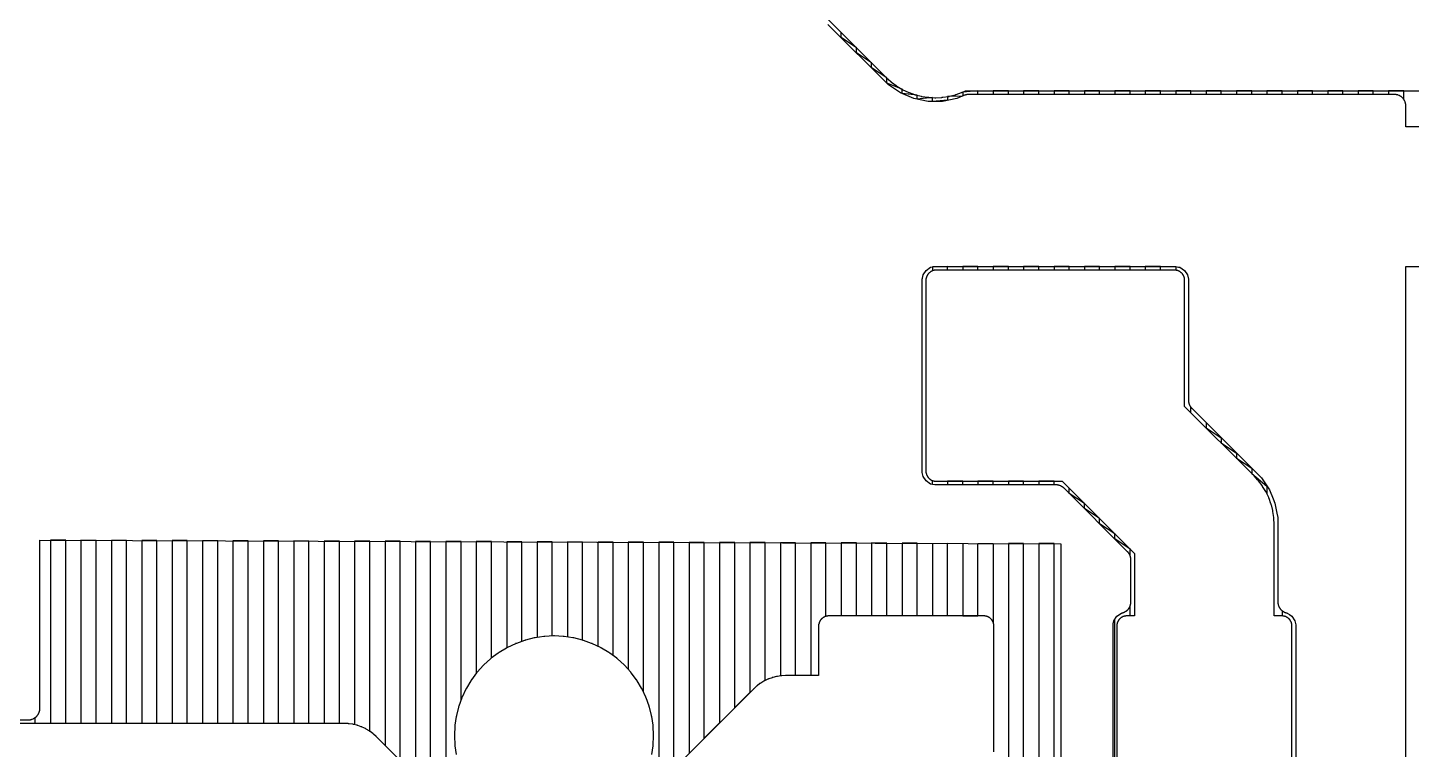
# Model space of a CAD drawing. Header units: metres. Extents: x 141.4 to 191.3, y -114.8 to -61.9.
# Drawn here: x 150.51 to 162.11, y -88.22 to -82.17 of the extents above; entities that cross this region are included whole.
import ezdxf

# ---------------------------------------------------------------- set-up
doc = ezdxf.new("R2010")
doc.units = ezdxf.units.M

msp = doc.modelspace()

# ---------------------------------------------------------------- linework, layer by layer
for points in [[(157.202, -82.084), (157.705, -82.587), (157.707, -82.588), (157.708, -82.59), (157.745, -82.623), (157.746, -82.624), (157.748, -82.625), (157.749, -82.627), (157.751, -82.628), (157.79, -82.657), (157.792, -82.658), (157.794, -82.66), (157.796, -82.661), (157.797, -82.662), (157.839, -82.687), (157.841, -82.688), (157.843, -82.689), (157.845, -82.69), (157.847, -82.691), (157.891, -82.712), (157.893, -82.713), (157.895, -82.714), (157.897, -82.714), (157.899, -82.715), (157.945, -82.732), (157.945, -82.732), (157.947, -82.732), (157.949, -82.733), (157.951, -82.734), (157.953, -82.734), (158.001, -82.746), (158.003, -82.747), (158.005, -82.747), (158.007, -82.747), (158.009, -82.748), (158.057, -82.755), (158.06, -82.755), (158.062, -82.755), (158.064, -82.756), (158.066, -82.756), (158.115, -82.758), (158.117, -82.758), (158.119, -82.758), (158.121, -82.758), (158.123, -82.758), (158.172, -82.756), (158.174, -82.756), (158.176, -82.755), (158.178, -82.755), (158.181, -82.755), (158.229, -82.748), (158.231, -82.747), (158.233, -82.747), (158.235, -82.747), (158.237, -82.746), (158.285, -82.734), (158.287, -82.734), (158.289, -82.733), (158.291, -82.732), (158.293, -82.732), (158.339, -82.715), (158.341, -82.714), (158.343, -82.714), (158.345, -82.713), (158.347, -82.712), (158.372, -82.7), (167.573, -82.7)], [(162.821, -83.004), (162.065, -83.004), (162.065, -82.827), (162.065, -82.825), (162.065, -82.823), (162.065, -82.821), (162.065, -82.819), (162.064, -82.817), (162.064, -82.815), (162.064, -82.812), (162.063, -82.81), (162.063, -82.808), (162.062, -82.806), (162.062, -82.804), (162.061, -82.802), (162.061, -82.8), (162.06, -82.798), (162.059, -82.796), (162.059, -82.794), (162.055, -82.786), (162.054, -82.784), (162.053, -82.783), (162.053, -82.781), (162.052, -82.779), (162.051, -82.777), (162.05, -82.775), (162.048, -82.773), (162.047, -82.772), (162.046, -82.77), (162.045, -82.768), (162.044, -82.767), (162.042, -82.765), (162.041, -82.763), (162.04, -82.762), (162.038, -82.76), (162.037, -82.759), (162.035, -82.757), (162.034, -82.756), (162.032, -82.755), (162.031, -82.753), (162.029, -82.752), (162.027, -82.751), (162.026, -82.749), (162.024, -82.748), (162.022, -82.747), (162.02, -82.746), (162.019, -82.745), (162.017, -82.744), (162.015, -82.743), (162.013, -82.742), (162.011, -82.741), (162.009, -82.74), (162.001, -82.737), (161.999, -82.736), (161.997, -82.735), (161.995, -82.735), (161.993, -82.734), (161.991, -82.734), (161.989, -82.733), (161.987, -82.733), (161.985, -82.732), (161.983, -82.732), (161.981, -82.731), (161.979, -82.731), (161.977, -82.731), (161.975, -82.731), (161.973, -82.731), (161.971, -82.731), (161.968, -82.731), (158.401, -82.731), (158.399, -82.731), (158.396, -82.731), (158.394, -82.731), (158.392, -82.731), (158.39, -82.731), (158.388, -82.731), (158.386, -82.732), (158.384, -82.732), (158.38, -82.733), (158.378, -82.733), (158.376, -82.734), (158.374, -82.734), (158.372, -82.735), (158.37, -82.736), (158.368, -82.736), (158.366, -82.737), (158.364, -82.738), (158.299, -82.765), (158.18, -82.789), (158.058, -82.789), (157.939, -82.765), (157.827, -82.718), (157.727, -82.651), (157.219, -82.144)], [(162.047, -82.771), (162.047, -82.7), (161.92, -82.7), (161.92, -82.731), (161.792, -82.731), (161.792, -82.7), (161.665, -82.7), (161.665, -82.731), (161.537, -82.731), (161.537, -82.7), (161.41, -82.7), (161.41, -82.731), (161.282, -82.731), (161.282, -82.7), (161.155, -82.7), (161.155, -82.731), (161.027, -82.731), (161.027, -82.7), (160.9, -82.7), (160.9, -82.731), (160.772, -82.731), (160.772, -82.7), (160.645, -82.7), (160.645, -82.731), (160.517, -82.731), (160.517, -82.7), (160.39, -82.7), (160.39, -82.731), (160.262, -82.731), (160.262, -82.7), (160.135, -82.7), (160.135, -82.731), (160.007, -82.731), (160.007, -82.7), (159.88, -82.7), (159.88, -82.731), (159.752, -82.731), (159.752, -82.7), (159.625, -82.7), (159.625, -82.731), (159.497, -82.731), (159.497, -82.7), (159.37, -82.7), (159.37, -82.731), (159.242, -82.731), (159.242, -82.7), (159.115, -82.7), (159.115, -82.731), (158.987, -82.731), (158.987, -82.7), (158.86, -82.7), (158.86, -82.731), (158.732, -82.731), (158.732, -82.7), (158.605, -82.7), (158.605, -82.731), (158.477, -82.731), (158.477, -82.7), (158.35, -82.711), (158.35, -82.744), (158.222, -82.749), (158.222, -82.78), (158.095, -82.789), (158.095, -82.757), (157.967, -82.77), (157.967, -82.738), (157.84, -82.723), (157.84, -82.687), (157.712, -82.636), (157.712, -82.593), (157.585, -82.509), (157.585, -82.466), (157.457, -82.381), (157.457, -82.339), (157.33, -82.254), (157.33, -82.211)], [(159.61, -88.801), (159.61, -87.179), (159.611, -87.172), (159.617, -87.145), (159.642, -87.107), (159.68, -87.081), (159.682, -87.081), (159.684, -87.08), (159.686, -87.08), (159.688, -87.079), (159.69, -87.079), (159.692, -87.078), (159.694, -87.077), (159.696, -87.077), (159.698, -87.076), (159.7, -87.075), (159.702, -87.074), (159.704, -87.073), (159.706, -87.072), (159.712, -87.069), (159.714, -87.068), (159.715, -87.067), (159.717, -87.066), (159.719, -87.065), (159.721, -87.064), (159.722, -87.063), (159.724, -87.061), (159.726, -87.06), (159.727, -87.059), (159.729, -87.057), (159.73, -87.056), (159.732, -87.054), (159.733, -87.053), (159.735, -87.051), (159.736, -87.05), (159.737, -87.048), (159.739, -87.047), (159.74, -87.045), (159.741, -87.043), (159.742, -87.042), (159.743, -87.04), (159.745, -87.038), (159.746, -87.036), (159.747, -87.034), (159.748, -87.033), (159.748, -87.031), (159.749, -87.029), (159.75, -87.027), (159.754, -87.019), (159.754, -87.017), (159.755, -87.015), (159.756, -87.013), (159.756, -87.011), (159.757, -87.009), (159.757, -87.007), (159.758, -87.005), (159.758, -87.003), (159.759, -87.001), (159.759, -86.999), (159.759, -86.997), (159.76, -86.995), (159.76, -86.992), (159.76, -86.99), (159.76, -86.988), (159.76, -86.986), (159.76, -86.635), (159.76, -86.633), (159.76, -86.631), (159.76, -86.629), (159.76, -86.627), (159.759, -86.625), (159.759, -86.622), (159.759, -86.62), (159.758, -86.618), (159.758, -86.616), (159.757, -86.614), (159.757, -86.612), (159.756, -86.61), (159.756, -86.608), (159.755, -86.606), (159.754, -86.604), (159.754, -86.602), (159.75, -86.594), (159.749, -86.592), (159.748, -86.59), (159.748, -86.589), (159.747, -86.587), (159.746, -86.585), (159.745, -86.583), (159.743, -86.581), (159.742, -86.58), (159.741, -86.578), (159.74, -86.576), (159.739, -86.574), (159.737, -86.573), (159.736, -86.571), (159.735, -86.57), (159.733, -86.568), (159.732, -86.567), (159.199, -86.034), (159.197, -86.032), (159.196, -86.031), (159.194, -86.03), (159.193, -86.028), (159.191, -86.027), (159.189, -86.026), (159.188, -86.024), (159.186, -86.023), (159.184, -86.022), (159.182, -86.021), (159.181, -86.02), (159.179, -86.019), (159.177, -86.018), (159.175, -86.017), (159.173, -86.016), (159.171, -86.015), (159.163, -86.012), (159.161, -86.011), (159.159, -86.01), (159.157, -86.01), (159.155, -86.009), (159.153, -86.009), (159.151, -86.008), (159.149, -86.008), (159.147, -86.007), (159.145, -86.007), (159.143, -86.006), (159.141, -86.006), (159.139, -86.006), (159.137, -86.006), (159.135, -86.006), (159.133, -86.006), (159.131, -86.006), (158.114, -86.006), (158.08, -85.999), (158.042, -85.973), (158.017, -85.935), (158.01, -85.901), (158.01, -84.279), (158.011, -84.272), (158.017, -84.245), (158.042, -84.207), (158.08, -84.181), (158.099, -84.177), (158.114, -84.174), (160.137, -84.174), (160.158, -84.179), (160.171, -84.181), (160.209, -84.207), (160.234, -84.245), (160.241, -84.279), (160.241, -85.295), (160.241, -85.297), (160.241, -85.299), (160.241, -85.301), (160.241, -85.303), (160.242, -85.305), (160.242, -85.308), (160.242, -85.31), (160.243, -85.312), (160.243, -85.314), (160.244, -85.316), (160.244, -85.318), (160.245, -85.32), (160.245, -85.322), (160.246, -85.324), (160.247, -85.326), (160.247, -85.328), (160.251, -85.336), (160.252, -85.338), (160.253, -85.34), (160.253, -85.341), (160.254, -85.343), (160.255, -85.345), (160.256, -85.347), (160.258, -85.349), (160.259, -85.35), (160.26, -85.352), (160.261, -85.354), (160.262, -85.356), (160.264, -85.357), (160.265, -85.359), (160.266, -85.36), (160.268, -85.362), (160.269, -85.363), (160.854, -85.948), (160.921, -86.048), (160.952, -86.123), (160.967, -86.16), (160.984, -86.243), (160.984, -86.243), (160.991, -86.279), (160.991, -86.986), (160.991, -86.988), (160.991, -86.99), (160.991, -86.992), (160.991, -86.995), (160.992, -86.997), (160.992, -86.999), (160.992, -87.001), (160.993, -87.003), (160.993, -87.005), (160.994, -87.007), (160.994, -87.009), (160.995, -87.011), (160.997, -87.017), (160.997, -87.019), (160.998, -87.021), (160.999, -87.023), (160.999, -87.025), (161, -87.027), (161.001, -87.029), (161.002, -87.031), (161.003, -87.033), (161.004, -87.034), (161.005, -87.036), (161.006, -87.038), (161.007, -87.04), (161.008, -87.042), (161.01, -87.043), (161.011, -87.045), (161.012, -87.046), (161.014, -87.048), (161.015, -87.05), (161.016, -87.051), (161.018, -87.053), (161.019, -87.054), (161.021, -87.056), (161.022, -87.057), (161.024, -87.058), (161.026, -87.06), (161.027, -87.061), (161.029, -87.062), (161.031, -87.063), (161.038, -87.068), (161.04, -87.069), (161.042, -87.07), (161.043, -87.071), (161.045, -87.072), (161.047, -87.073), (161.049, -87.074), (161.051, -87.075), (161.053, -87.076), (161.055, -87.077), (161.057, -87.077), (161.059, -87.078), (161.061, -87.079), (161.063, -87.079), (161.065, -87.08), (161.067, -87.08), (161.069, -87.081), (161.071, -87.081), (161.09, -87.094), (161.109, -87.107), (161.134, -87.145), (161.141, -87.179), (161.141, -88.801)], [(161.11, -88.79), (161.11, -87.19), (161.11, -87.188), (161.11, -87.186), (161.11, -87.184), (161.11, -87.182), (161.11, -87.18), (161.11, -87.178), (161.109, -87.175), (161.109, -87.173), (161.108, -87.171), (161.108, -87.169), (161.107, -87.167), (161.107, -87.165), (161.106, -87.163), (161.106, -87.161), (161.105, -87.159), (161.104, -87.157), (161.103, -87.156), (161.102, -87.154), (161.101, -87.152), (161.1, -87.15), (161.099, -87.148), (161.098, -87.146), (161.097, -87.145), (161.096, -87.143), (161.095, -87.141), (161.094, -87.139), (161.093, -87.138), (161.091, -87.136), (161.09, -87.134), (161.088, -87.133), (161.087, -87.131), (161.086, -87.13), (161.084, -87.128), (161.083, -87.127), (161.081, -87.126), (161.079, -87.124), (161.078, -87.123), (161.076, -87.122), (161.074, -87.121), (161.073, -87.119), (161.071, -87.118), (161.069, -87.117), (161.067, -87.116), (161.066, -87.115), (161.064, -87.114), (161.062, -87.113), (161.06, -87.112), (161.058, -87.111), (161.056, -87.111), (161.054, -87.11), (161.052, -87.109), (161.05, -87.109), (161.048, -87.108), (161.046, -87.108), (161.044, -87.107), (161.042, -87.107), (161.04, -87.106), (161.038, -87.106), (161.036, -87.106), (161.034, -87.105), (161.032, -87.105), (161.03, -87.105), (161.028, -87.105), (161.025, -87.105), (160.961, -87.105), (160.961, -86.34), (160.961, -86.338), (160.961, -86.336), (160.958, -86.287), (160.958, -86.285), (160.958, -86.283), (160.958, -86.281), (160.957, -86.278), (160.95, -86.23), (160.95, -86.228), (160.95, -86.226), (160.949, -86.224), (160.949, -86.222), (160.937, -86.174), (160.936, -86.172), (160.936, -86.17), (160.935, -86.168), (160.934, -86.166), (160.918, -86.12), (160.917, -86.118), (160.916, -86.116), (160.915, -86.114), (160.915, -86.112), (160.894, -86.068), (160.893, -86.066), (160.892, -86.064), (160.891, -86.062), (160.89, -86.06), (160.864, -86.018), (160.863, -86.017), (160.862, -86.015), (160.861, -86.013), (160.86, -86.011), (160.83, -85.972), (160.829, -85.97), (160.828, -85.969), (160.827, -85.967), (160.825, -85.966), (160.792, -85.929), (160.791, -85.928), (160.789, -85.926), (160.21, -85.347), (160.21, -84.29), (160.21, -84.288), (160.21, -84.286), (160.21, -84.284), (160.21, -84.282), (160.21, -84.28), (160.21, -84.278), (160.209, -84.275), (160.209, -84.273), (160.208, -84.271), (160.208, -84.269), (160.207, -84.267), (160.207, -84.265), (160.206, -84.263), (160.206, -84.261), (160.205, -84.259), (160.204, -84.257), (160.203, -84.256), (160.202, -84.254), (160.201, -84.252), (160.2, -84.25), (160.199, -84.248), (160.198, -84.246), (160.197, -84.245), (160.196, -84.243), (160.195, -84.241), (160.194, -84.239), (160.193, -84.238), (160.191, -84.236), (160.19, -84.234), (160.188, -84.233), (160.187, -84.231), (160.186, -84.23), (160.184, -84.228), (160.183, -84.227), (160.181, -84.226), (160.179, -84.224), (160.178, -84.223), (160.176, -84.222), (160.174, -84.221), (160.173, -84.219), (160.171, -84.218), (160.169, -84.217), (160.167, -84.216), (160.166, -84.215), (160.164, -84.214), (160.162, -84.213), (160.16, -84.212), (160.158, -84.211), (160.156, -84.211), (160.154, -84.21), (160.152, -84.209), (160.15, -84.209), (160.148, -84.208), (160.146, -84.208), (160.144, -84.207), (160.142, -84.207), (160.14, -84.206), (160.138, -84.206), (160.136, -84.206), (160.134, -84.205), (160.132, -84.205), (160.13, -84.205), (160.128, -84.205), (160.125, -84.205), (158.126, -84.205), (158.123, -84.205), (158.121, -84.205), (158.119, -84.205), (158.117, -84.205), (158.115, -84.206), (158.113, -84.206), (158.111, -84.206), (158.109, -84.207), (158.107, -84.207), (158.105, -84.208), (158.103, -84.208), (158.101, -84.209), (158.099, -84.209), (158.097, -84.21), (158.095, -84.211), (158.093, -84.211), (158.091, -84.212), (158.089, -84.213), (158.087, -84.214), (158.085, -84.215), (158.084, -84.216), (158.082, -84.217), (158.08, -84.218), (158.078, -84.219), (158.077, -84.221), (158.075, -84.222), (158.073, -84.223), (158.072, -84.224), (158.07, -84.226), (158.068, -84.227), (158.067, -84.228), (158.065, -84.23), (158.064, -84.231), (158.063, -84.233), (158.061, -84.234), (158.06, -84.236), (158.058, -84.238), (158.057, -84.239), (158.056, -84.241), (158.055, -84.243), (158.054, -84.245), (158.053, -84.246), (158.052, -84.248), (158.051, -84.25), (158.05, -84.252), (158.049, -84.254), (158.048, -84.256), (158.047, -84.257), (158.046, -84.259), (158.045, -84.261), (158.045, -84.263), (158.044, -84.265), (158.044, -84.267), (158.043, -84.269), (158.043, -84.271), (158.042, -84.273), (158.042, -84.275), (158.041, -84.278), (158.041, -84.28), (158.041, -84.282), (158.041, -84.284), (158.041, -84.286), (158.041, -84.288), (158.041, -84.29), (158.041, -85.89)], [(160.007, -84.205), (160.007, -84.174), (159.88, -84.174), (159.88, -84.205), (159.752, -84.205), (159.752, -84.174), (159.625, -84.174), (159.625, -84.205), (159.497, -84.205), (159.497, -84.174), (159.37, -84.174), (159.37, -84.205), (159.242, -84.205), (159.242, -84.174), (159.115, -84.174), (159.115, -84.205), (158.987, -84.205), (158.987, -84.174), (158.86, -84.174), (158.86, -84.205), (158.732, -84.205), (158.732, -84.174), (158.605, -84.174), (158.605, -84.205), (158.477, -84.205), (158.477, -84.174), (158.35, -84.174), (158.35, -84.205), (158.222, -84.205), (158.222, -84.174), (158.095, -84.178), (158.095, -84.211)], [(160.135, -84.174), (160.135, -84.205)], [(162.065, -89.212), (162.065, -84.174), (162.537, -84.174)], [(160.262, -85.399), (160.262, -85.355)], [(160.39, -85.484), (160.39, -85.526), (160.517, -85.611), (160.517, -85.654), (160.645, -85.739), (160.645, -85.781), (160.772, -85.866), (160.772, -85.909), (160.9, -86.016), (160.9, -86.081)], [(158.041, -85.89), (158.041, -85.892), (158.041, -85.894), (158.041, -85.896), (158.041, -85.898), (158.041, -85.9), (158.041, -85.902), (158.042, -85.905), (158.042, -85.907), (158.043, -85.909), (158.043, -85.911), (158.044, -85.913), (158.044, -85.915), (158.045, -85.917), (158.045, -85.919), (158.046, -85.921), (158.047, -85.923), (158.048, -85.924), (158.049, -85.926), (158.05, -85.928), (158.051, -85.93), (158.052, -85.932), (158.053, -85.934), (158.054, -85.935), (158.055, -85.937), (158.056, -85.939), (158.057, -85.941), (158.058, -85.942), (158.06, -85.944), (158.061, -85.946), (158.063, -85.947), (158.064, -85.949), (158.065, -85.95), (158.067, -85.952), (158.068, -85.953), (158.07, -85.954), (158.072, -85.956), (158.073, -85.957), (158.075, -85.958), (158.077, -85.959), (158.078, -85.961), (158.08, -85.962), (158.082, -85.963), (158.084, -85.964), (158.085, -85.965), (158.087, -85.966), (158.089, -85.967), (158.091, -85.968), (158.093, -85.969), (158.095, -85.969), (158.097, -85.97), (158.099, -85.971), (158.101, -85.971), (158.103, -85.972), (158.105, -85.972), (158.107, -85.973), (158.109, -85.973), (158.111, -85.974), (158.113, -85.974), (158.115, -85.974), (158.117, -85.975), (158.119, -85.975), (158.121, -85.975), (158.123, -85.975), (158.126, -85.975), (159.183, -85.975), (159.79, -86.582), (159.79, -87.105), (159.726, -87.105), (159.723, -87.105), (159.721, -87.105), (159.719, -87.105), (159.717, -87.105), (159.715, -87.106), (159.713, -87.106), (159.711, -87.106), (159.709, -87.107), (159.707, -87.107), (159.705, -87.108), (159.703, -87.108), (159.701, -87.109), (159.699, -87.109), (159.697, -87.11), (159.695, -87.111), (159.693, -87.111), (159.691, -87.112), (159.689, -87.113), (159.687, -87.114), (159.685, -87.115), (159.684, -87.116), (159.682, -87.117), (159.68, -87.118), (159.678, -87.119), (159.677, -87.121), (159.675, -87.122), (159.673, -87.123), (159.672, -87.124), (159.67, -87.126), (159.668, -87.127), (159.667, -87.128), (159.665, -87.13), (159.664, -87.131), (159.663, -87.133), (159.661, -87.134), (159.66, -87.136), (159.658, -87.138), (159.657, -87.139), (159.656, -87.141), (159.655, -87.143), (159.654, -87.145), (159.653, -87.146), (159.652, -87.148), (159.651, -87.15), (159.65, -87.152), (159.649, -87.154), (159.648, -87.156), (159.647, -87.157), (159.646, -87.159), (159.645, -87.161), (159.645, -87.163), (159.644, -87.165), (159.644, -87.167), (159.643, -87.169), (159.643, -87.171), (159.642, -87.173), (159.642, -87.175), (159.641, -87.178), (159.641, -87.18), (159.641, -87.182), (159.641, -87.184), (159.641, -87.186), (159.641, -87.188), (159.641, -87.19), (159.641, -88.79)], [(159.115, -86.006), (159.115, -85.975), (158.987, -85.975), (158.987, -86.006), (158.86, -86.006), (158.86, -85.975), (158.732, -85.975), (158.732, -86.006), (158.605, -86.006), (158.605, -85.975), (158.477, -85.975), (158.477, -86.006), (158.35, -86.006), (158.35, -85.975), (158.222, -85.975), (158.222, -86.006), (158.095, -86.002), (158.095, -85.969)], [(159.752, -86.599), (159.752, -86.544), (159.625, -86.459), (159.625, -86.417), (159.497, -86.332), (159.497, -86.289), (159.37, -86.204), (159.37, -86.162), (159.242, -86.077), (159.242, -86.034)], [(149.735, -87.976), (150.514, -87.976), (150.516, -87.976), (150.518, -87.976), (150.521, -87.976), (150.523, -87.976), (150.525, -87.976), (150.527, -87.976), (150.529, -87.975), (150.531, -87.975), (150.533, -87.974), (150.535, -87.974), (150.537, -87.973), (150.539, -87.973), (150.541, -87.972), (150.543, -87.972), (150.545, -87.971), (150.547, -87.97), (150.555, -87.967), (150.557, -87.966), (150.559, -87.965), (150.561, -87.964), (150.562, -87.963), (150.564, -87.962), (150.566, -87.961), (150.568, -87.96), (150.57, -87.959), (150.571, -87.958), (150.573, -87.956), (150.575, -87.955), (150.576, -87.954), (150.578, -87.952), (150.58, -87.951), (150.581, -87.95), (150.583, -87.948), (150.584, -87.947), (150.585, -87.945), (150.587, -87.944), (150.588, -87.942), (150.589, -87.94), (150.591, -87.939), (150.592, -87.937), (150.593, -87.935), (150.594, -87.934), (150.595, -87.932), (150.596, -87.93), (150.597, -87.928), (150.598, -87.926), (150.599, -87.924), (150.6, -87.923), (150.601, -87.921), (150.604, -87.913), (150.605, -87.911), (150.606, -87.909), (150.607, -87.907), (150.607, -87.905), (150.608, -87.903), (150.608, -87.901), (150.609, -87.899), (150.609, -87.897), (150.61, -87.895), (150.61, -87.892), (150.61, -87.89), (150.61, -87.888), (150.611, -87.886), (150.611, -87.884), (150.611, -87.882), (150.611, -87.88), (150.611, -86.469), (159.171, -86.499), (159.171, -96.759)], [(153.122, -88.007), (153.122, -86.478), (152.995, -86.477), (152.995, -88.007), (152.867, -88.007), (152.867, -86.477), (152.74, -86.476), (152.74, -88.007), (152.612, -88.007), (152.612, -86.476), (152.485, -86.475), (152.485, -88.007), (152.357, -88.007), (152.357, -86.475), (152.23, -86.475), (152.23, -88.007), (152.102, -88.007), (152.102, -86.474), (151.975, -86.474), (151.975, -88.007), (151.847, -88.007), (151.847, -86.473), (151.72, -86.473), (151.72, -88.007), (151.592, -88.007), (151.592, -86.472), (151.465, -86.472), (151.465, -88.007), (151.337, -88.007), (151.337, -86.471), (151.21, -86.471), (151.21, -88.007), (151.082, -88.007), (151.082, -86.471), (150.955, -86.47), (150.955, -88.007), (150.827, -88.007), (150.827, -86.47), (150.7, -86.469), (150.7, -88.007), (150.572, -88.007), (150.572, -87.957)], [(153.377, -88.072), (153.377, -86.479), (153.25, -86.478), (153.25, -88.017)], [(154.142, -87.811), (154.142, -86.481), (154.015, -86.481), (154.015, -88.7), (153.887, -88.572), (153.887, -86.48), (153.76, -86.48), (153.76, -88.445), (153.632, -88.317), (153.632, -86.479), (153.505, -86.479), (153.505, -88.19)], [(154.397, -87.459), (154.397, -86.482), (154.27, -86.482), (154.27, -87.587)], [(154.652, -87.319), (154.652, -86.483), (154.525, -86.483), (154.525, -87.373)], [(154.907, -87.274), (154.907, -86.484), (154.78, -86.483), (154.78, -87.286)], [(155.162, -87.308), (155.162, -86.485), (155.035, -86.484), (155.035, -87.282)], [(155.417, -87.437), (155.417, -86.486), (155.29, -86.485), (155.29, -87.359)], [(155.672, -87.744), (155.672, -86.487), (155.545, -86.486), (155.545, -87.553)], [(155.927, -88.384), (155.927, -86.487), (155.8, -86.487), (155.8, -88.512)], [(156.692, -87.647), (156.692, -86.49), (156.565, -86.49), (156.565, -87.747), (156.437, -87.874), (156.437, -86.489), (156.31, -86.489), (156.31, -88.002), (156.182, -88.129), (156.182, -86.488), (156.055, -86.488), (156.055, -88.257)], [(157.202, -87.108), (157.202, -86.492), (157.075, -86.491), (157.075, -87.605), (156.947, -87.605), (156.947, -86.491), (156.82, -86.491), (156.82, -87.608)], [(158.095, -86.495), (158.095, -87.105), (157.967, -87.105), (157.967, -86.495), (157.84, -86.494), (157.84, -87.105), (157.712, -87.105), (157.712, -86.494), (157.585, -86.493), (157.585, -87.105), (157.457, -87.105), (157.457, -86.493), (157.33, -86.492), (157.33, -87.105)], [(158.222, -87.105), (158.222, -86.495), (158.35, -86.496), (158.35, -87.105), (158.477, -87.105), (158.477, -86.496), (158.605, -86.497), (158.605, -87.159)], [(158.86, -89.546), (158.86, -86.498), (158.732, -86.497), (158.732, -89.504)], [(159.242, -96.876), (159.242, -98.975), (159.115, -98.975), (159.115, -86.498), (158.987, -86.498), (158.987, -89.677)], [(158.61, -88.244), (158.61, -87.19), (158.61, -87.188), (158.61, -87.186), (158.61, -87.184), (158.61, -87.182), (158.61, -87.18), (158.61, -87.178), (158.609, -87.175), (158.609, -87.173), (158.608, -87.171), (158.608, -87.169), (158.607, -87.167), (158.607, -87.165), (158.606, -87.163), (158.606, -87.161), (158.605, -87.159), (158.604, -87.157), (158.603, -87.156), (158.602, -87.154), (158.601, -87.152), (158.6, -87.15), (158.599, -87.148), (158.598, -87.146), (158.597, -87.145), (158.596, -87.143), (158.595, -87.141), (158.594, -87.139), (158.593, -87.138), (158.591, -87.136), (158.59, -87.134), (158.588, -87.133), (158.587, -87.131), (158.586, -87.13), (158.584, -87.128), (158.583, -87.127), (158.581, -87.126), (158.579, -87.124), (158.578, -87.123), (158.576, -87.122), (158.574, -87.121), (158.573, -87.119), (158.571, -87.118), (158.569, -87.117), (158.567, -87.116), (158.566, -87.115), (158.564, -87.114), (158.562, -87.113), (158.56, -87.112), (158.558, -87.111), (158.556, -87.111), (158.554, -87.11), (158.552, -87.109), (158.55, -87.109), (158.548, -87.108), (158.546, -87.108), (158.544, -87.107), (158.542, -87.107), (158.54, -87.106), (158.538, -87.106), (158.536, -87.106), (158.534, -87.105), (158.532, -87.105), (158.53, -87.105), (158.528, -87.105), (158.525, -87.105), (157.226, -87.105), (157.223, -87.105), (157.221, -87.105), (157.219, -87.105), (157.217, -87.105), (157.215, -87.106), (157.213, -87.106), (157.211, -87.106), (157.209, -87.107), (157.207, -87.107), (157.205, -87.108), (157.203, -87.108), (157.201, -87.109), (157.199, -87.109), (157.197, -87.11), (157.195, -87.111), (157.193, -87.111), (157.191, -87.112), (157.189, -87.113), (157.187, -87.114), (157.185, -87.115), (157.184, -87.116), (157.182, -87.117), (157.18, -87.118), (157.178, -87.119), (157.177, -87.121), (157.175, -87.122), (157.173, -87.123), (157.172, -87.124), (157.17, -87.126), (157.168, -87.127), (157.167, -87.128), (157.165, -87.13), (157.164, -87.131), (157.163, -87.133), (157.161, -87.134), (157.16, -87.136), (157.158, -87.138), (157.157, -87.139), (157.156, -87.141), (157.155, -87.143), (157.154, -87.145), (157.153, -87.146), (157.152, -87.148), (157.151, -87.15), (157.15, -87.152), (157.149, -87.154), (157.148, -87.156), (157.147, -87.157), (157.146, -87.159), (157.145, -87.161), (157.145, -87.163), (157.144, -87.165), (157.144, -87.167), (157.143, -87.169), (157.143, -87.171), (157.142, -87.173), (157.142, -87.175), (157.141, -87.178), (157.141, -87.18), (157.141, -87.182), (157.141, -87.184), (157.141, -87.186), (157.141, -87.188), (157.141, -87.19), (157.141, -87.605), (156.866, -87.605), (156.864, -87.605), (156.862, -87.605), (156.832, -87.606), (156.83, -87.607), (156.828, -87.607), (156.826, -87.607), (156.824, -87.607), (156.795, -87.612), (156.793, -87.612), (156.791, -87.612), (156.789, -87.613), (156.787, -87.613), (156.758, -87.62), (156.756, -87.621), (156.754, -87.621), (156.752, -87.622), (156.75, -87.623), (156.723, -87.633), (156.721, -87.633), (156.719, -87.634), (156.717, -87.635), (156.715, -87.636), (156.688, -87.648), (156.686, -87.649), (156.684, -87.65), (156.683, -87.651), (156.681, -87.652), (156.656, -87.668), (156.654, -87.669), (156.652, -87.67), (156.65, -87.671), (156.649, -87.672), (156.625, -87.69), (156.623, -87.691), (156.622, -87.692), (156.62, -87.694), (156.619, -87.695), (156.597, -87.715), (156.595, -87.716), (156.594, -87.718), (155.54, -88.772)], [(159.625, -88.847), (159.625, -87.133)], [(159.752, -87.105), (159.752, -87.022)], [(161.027, -87.061), (161.027, -87.105)], [(155.741, -88.267), (155.752, -88.194), (155.752, -88.192), (155.752, -88.19), (155.753, -88.188), (155.753, -88.186), (155.756, -88.112), (155.756, -88.11), (155.756, -88.108), (155.756, -88.106), (155.756, -88.104), (155.753, -88.03), (155.753, -88.028), (155.752, -88.026), (155.752, -88.024), (155.752, -88.022), (155.741, -87.949), (155.741, -87.947), (155.74, -87.945), (155.74, -87.943), (155.74, -87.941), (155.722, -87.87), (155.721, -87.868), (155.721, -87.866), (155.72, -87.864), (155.719, -87.862), (155.694, -87.792), (155.694, -87.79), (155.693, -87.788), (155.692, -87.787), (155.691, -87.785), (155.66, -87.718), (155.659, -87.716), (155.658, -87.714), (155.657, -87.713), (155.656, -87.711), (155.618, -87.648), (155.617, -87.646), (155.616, -87.644), (155.615, -87.642), (155.613, -87.641), (155.57, -87.582), (155.568, -87.58), (155.567, -87.578), (155.566, -87.577), (155.564, -87.575), (155.515, -87.521), (155.513, -87.519), (155.512, -87.518), (155.51, -87.516), (155.509, -87.515), (155.454, -87.465), (155.453, -87.464), (155.451, -87.463), (155.45, -87.461), (155.448, -87.46), (155.389, -87.416), (155.387, -87.415), (155.385, -87.414), (155.384, -87.413), (155.382, -87.411), (155.319, -87.374), (155.317, -87.373), (155.315, -87.372), (155.313, -87.371), (155.311, -87.37), (155.245, -87.338), (155.243, -87.337), (155.241, -87.337), (155.239, -87.336), (155.237, -87.335), (155.168, -87.31), (155.168, -87.31), (155.166, -87.31), (155.164, -87.309), (155.162, -87.308), (155.16, -87.308), (155.088, -87.29), (155.086, -87.289), (155.084, -87.289), (155.082, -87.289), (155.08, -87.288), (155.007, -87.278), (155.005, -87.277), (155.003, -87.277), (155.001, -87.277), (154.999, -87.277), (154.926, -87.273), (154.924, -87.273), (154.922, -87.273), (154.919, -87.273), (154.917, -87.273), (154.844, -87.277), (154.842, -87.277), (154.84, -87.277), (154.838, -87.277), (154.836, -87.278), (154.763, -87.288), (154.761, -87.289), (154.759, -87.289), (154.757, -87.289), (154.755, -87.29), (154.683, -87.308), (154.681, -87.308), (154.679, -87.309), (154.677, -87.31), (154.675, -87.31), (154.606, -87.335), (154.604, -87.336), (154.602, -87.337), (154.6, -87.337), (154.598, -87.338), (154.532, -87.37), (154.53, -87.371), (154.528, -87.372), (154.526, -87.373), (154.524, -87.374), (154.461, -87.411), (154.459, -87.413), (154.458, -87.414), (154.456, -87.415), (154.454, -87.416), (154.395, -87.46), (154.393, -87.461), (154.392, -87.463), (154.39, -87.464), (154.389, -87.465), (154.334, -87.515), (154.333, -87.516), (154.331, -87.518), (154.33, -87.519), (154.328, -87.521), (154.279, -87.575), (154.277, -87.577), (154.276, -87.578), (154.275, -87.58), (154.273, -87.582), (154.23, -87.641), (154.228, -87.642), (154.227, -87.644), (154.226, -87.646), (154.225, -87.648), (154.187, -87.711), (154.186, -87.713), (154.185, -87.714), (154.184, -87.716), (154.183, -87.718), (154.152, -87.785), (154.151, -87.787), (154.15, -87.788), (154.149, -87.79), (154.149, -87.792), (154.124, -87.862), (154.124, -87.862), (154.123, -87.863), (154.122, -87.866), (154.122, -87.868), (154.121, -87.87), (154.103, -87.941), (154.103, -87.943), (154.103, -87.945), (154.102, -87.947), (154.102, -87.949), (154.091, -88.022), (154.091, -88.024), (154.091, -88.026), (154.09, -88.028), (154.09, -88.03), (154.087, -88.104), (154.087, -88.106), (154.087, -88.108), (154.087, -88.11), (154.087, -88.112), (154.09, -88.186)], [(154.184, -88.87), (153.434, -88.12), (153.433, -88.118), (153.431, -88.117), (153.409, -88.097), (153.408, -88.096), (153.406, -88.094), (153.405, -88.093), (153.403, -88.092), (153.379, -88.074), (153.378, -88.073), (153.376, -88.072), (153.374, -88.071), (153.372, -88.07), (153.347, -88.054), (153.345, -88.053), (153.344, -88.052), (153.342, -88.051), (153.34, -88.05), (153.313, -88.038), (153.311, -88.037), (153.309, -88.036), (153.307, -88.035), (153.305, -88.035), (153.278, -88.025), (153.278, -88.025), (153.276, -88.024), (153.274, -88.023), (153.272, -88.023), (153.27, -88.022), (153.241, -88.015), (153.239, -88.015), (153.237, -88.014), (153.235, -88.014), (153.233, -88.014), (153.204, -88.009), (153.202, -88.009), (153.2, -88.009), (153.198, -88.009), (153.196, -88.008), (153.166, -88.007), (153.164, -88.007), (153.162, -88.007), (149.295, -88.007)], [(154.09, -88.186), (154.09, -88.188), (154.091, -88.19), (154.091, -88.192), (154.091, -88.194), (154.102, -88.267)]]:
    msp.add_lwpolyline(points)

doc.saveas('drawing.dxf')
